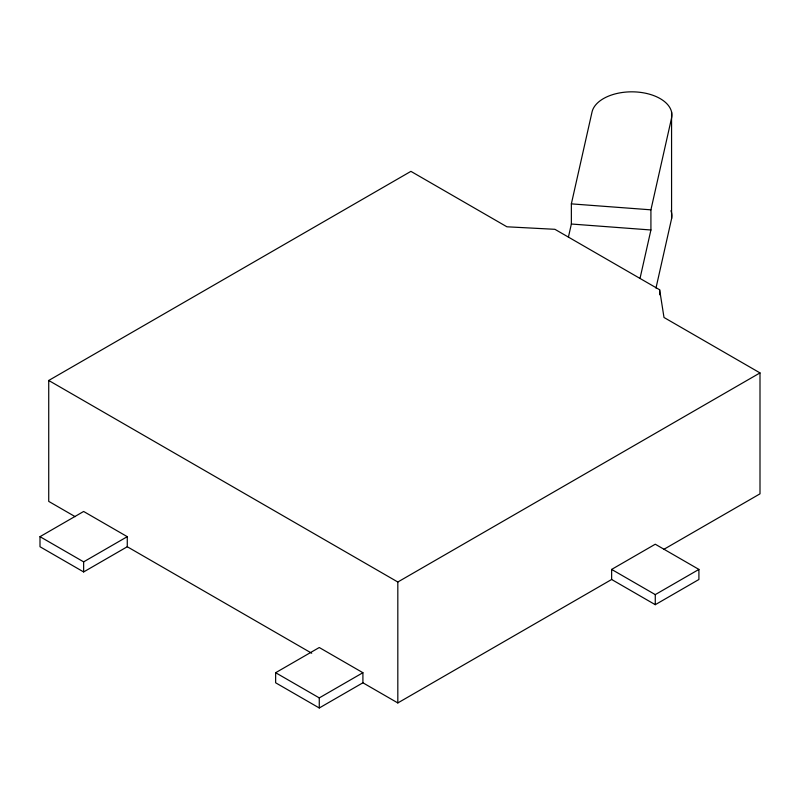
<?xml version="1.0" encoding="UTF-8"?>
<svg xmlns="http://www.w3.org/2000/svg" width="800" height="800" viewBox="0 0 800 800"><rect width="100%" height="100%" fill="white"/><g stroke="black" fill="none" stroke-linecap="round" stroke-linejoin="round"><path stroke-width="1.2" d="M568.42 237.1L571.36 224.02L571.36 203.87L592.03 112A40.11 23.16 0 0 1 636.97 92.02A40.11 23.16 0 0 1 671.58 117.97L650.92 209.83L650.92 229.99L640.07 278.2M655.98 288.09L671.58 218.74L671.57 111.92M75.17 516.66L48.73 501.4L48.73 380.47L410.91 171.36L506.91 226.79L554.91 229.31L659.64 289.77L664 317.48L760 372.91L760 493.84L663.91 549.31M127.27 546.74L83.64 571.94L40 546.74L40 536.67L83.64 511.47L127.27 536.67L127.27 546.74L311.72 653.23M40 536.67L83.64 561.86L127.27 536.67M48.73 380.47L397.82 582.01L760 372.91M275.64 672.71L319.27 647.52L362.91 672.71L362.91 682.79L319.27 707.98L275.64 682.79L275.64 672.71L319.27 697.9L362.91 672.71M611.64 579.49L611.64 569.42L655.27 544.22L698.91 569.42L698.91 579.49L655.27 604.69L611.64 579.49L397.82 702.94L362.91 682.79M611.64 569.42L655.27 594.61L698.91 569.42M571.36 203.87L650.92 209.83M571.36 224.02L650.92 229.99M659.64 289.77L659.64 294.76M655.27 594.61L655.27 604.69M397.82 582.01L397.82 702.94M319.27 697.9L319.27 707.98M83.64 561.86L83.64 571.94M670.95 210.71A40.11 23.16 0 0 1 671.58 218.74"/></g></svg>
